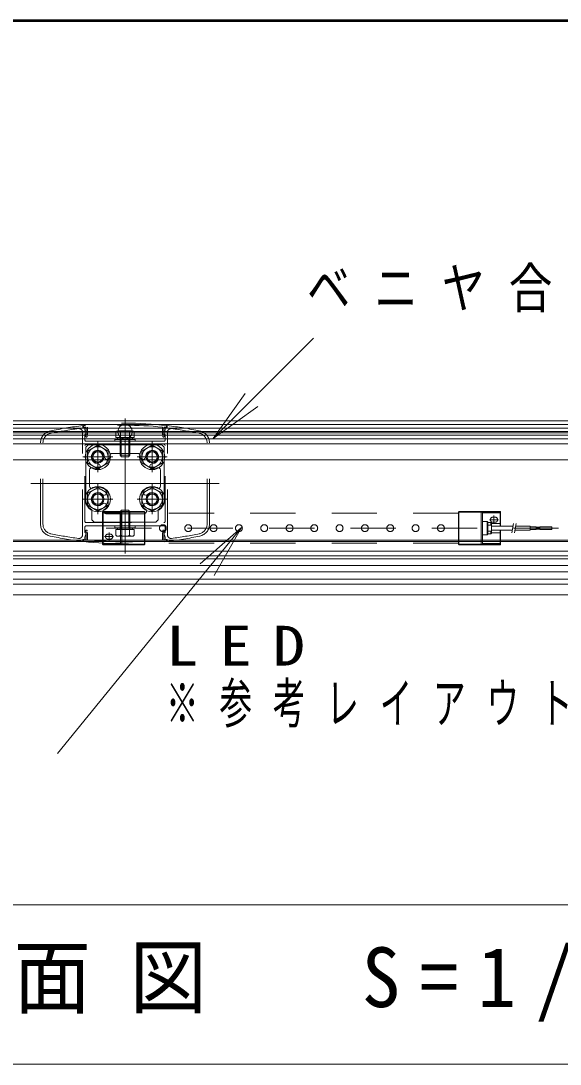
# Model space of a CAD drawing. Units: millimetres on the paper. Extents: x -365 to 0, y 0 to 257.
# Drawn here: x -141.4 to -111.6, y 199.4 to 257 of the extents above; entities that cross this region are included whole.
import ezdxf

# ---------------------------------------------------------------- set-up
doc = ezdxf.new("R2010")
doc.units = ezdxf.units.MM
doc.linetypes.add('USER1', pattern=[4.5, 2.5, -2])
doc.layers.add('1_15', color=7, linetype='Continuous', lineweight=13)
doc.layers.add('NAKAMURA図枠', color=7, linetype='Continuous', lineweight=13)
doc.styles.add('ＭＳ ゴシック', font='')
doc.styles.get('ＭＳ ゴシック').set_extended_font_data('MS Gothic')

# ---------------------------------------------------------------- blocks, each defined once
blk = doc.blocks.new('open_arrow')
at = {"color": 0, "linetype": 'Continuous', "lineweight": -2}
blk.add_lwpolyline([(7.5, 1.25), (0, 0), (7.5, -1.25)], dxfattribs=at)

msp = doc.modelspace()

# ---------------------------------------------------------------- linework, layer by layer
at = {"layer": '1_15', "color": 70}
for p, q in [((-130.808, 233.935), (-125.27, 239.472)), ((-129.238, 229.011), (-139.42, 216.532))]:
    msp.add_line(p, q, dxfattribs=at)
at = {"layer": '1_15'}
for p, q in [((-99.014, 234.909), (-149.715, 234.909)), ((-99.014, 234.709), (-149.715, 234.709)), ((-135.681, 227.576), (-135.681, 235.042)), ((-135.681, 234.776), (-135.681, 228.109)), ((-99.014, 234.509), (-150.081, 234.509)), ((-150.081, 234.309), (-99.014, 234.309)), ((-99.014, 234.109), (-149.715, 234.109)), ((-146.381, 234.242), (-99.981, 234.242)), ((-136.181, 234.302), (-136.181, 233.989)), ((-136.181, 233.989), (-135.681, 233.989)), ((-136.088, 233.989), (-136.088, 233.882)), ((-136.056, 234.356), (-135.681, 234.356)), ((-135.931, 234.302), (-135.931, 233.989)), ((-135.681, 234.489), (-135.681, 232.856)), ((-135.681, 234.356), (-135.306, 234.356)), ((-135.681, 233.989), (-135.181, 233.989)), ((-135.461, 233.882), (-135.415, 233.989)), ((-135.431, 233.989), (-135.431, 234.302)), ((-135.275, 233.989), (-135.275, 233.882)), ((-135.181, 233.989), (-135.181, 234.302)), ((-99.014, 233.909), (-149.715, 233.909)), ((-148.448, 233.642), (-99.014, 233.642)), ((-99.981, 233.642), (-146.381, 233.642)), ((-145.981, 233.642), (-100.648, 233.642)), ((-137.848, 233.442), (-137.715, 233.576)), ((-137.848, 233.442), (-137.848, 230.576)), ((-137.181, 233.562), (-137.747, 233.236)), ((-137.715, 233.576), (-135.701, 233.576)), ((-137.181, 233.742), (-137.181, 232.076)), ((-136.615, 233.236), (-137.181, 233.562)), ((-136.248, 233.882), (-135.115, 233.882)), ((-136.248, 233.882), (-136.248, 233.776)), ((-136.248, 233.776), (-135.115, 233.776)), ((-135.901, 233.882), (-135.951, 233.975)), ((-135.948, 233.962), (-135.948, 233.882)), ((-135.948, 233.882), (-135.948, 233.002)), ((-135.948, 233.109), (-135.948, 233.576)), ((-135.901, 233.882), (-135.901, 232.956)), ((-135.701, 233.576), (-135.681, 233.556)), ((-135.681, 233.776), (-135.681, 232.909)), ((-135.681, 233.556), (-135.661, 233.576)), ((-135.661, 233.576), (-133.648, 233.576)), ((-135.461, 232.956), (-135.461, 233.882)), ((-135.415, 233.882), (-135.415, 233.962)), ((-135.415, 233.002), (-135.415, 233.882)), ((-135.415, 233.109), (-135.415, 233.576)), ((-135.115, 233.882), (-135.115, 233.776)), ((-134.181, 233.562), (-134.747, 233.236)), ((-134.181, 233.742), (-134.181, 232.076)), ((-133.615, 233.236), (-134.181, 233.562)), ((-133.648, 233.576), (-133.515, 233.442)), ((-133.515, 230.576), (-133.515, 233.442)), ((-136.348, 232.909), (-138.015, 232.909)), ((-137.747, 232.582), (-137.747, 233.236)), ((-136.615, 232.582), (-136.615, 233.236)), ((-136.386, 233.109), (-134.977, 233.109)), ((-135.948, 233.002), (-135.868, 232.922)), ((-135.948, 233.002), (-135.415, 233.002)), ((-135.868, 232.922), (-135.681, 232.922)), ((-135.681, 232.922), (-135.495, 232.922)), ((-135.495, 232.922), (-135.415, 233.002)), ((-133.348, 232.909), (-135.015, 232.909)), ((-134.747, 232.582), (-134.747, 233.236)), ((-133.615, 232.582), (-133.615, 233.236)), ((-100.648, 232.742), (-145.981, 232.742)), ((-137.747, 232.582), (-137.181, 232.256)), ((-137.181, 232.256), (-136.615, 232.582)), ((-134.747, 232.582), (-134.181, 232.256)), ((-134.181, 232.256), (-133.615, 232.582)), ((-137.648, 232.182), (-137.648, 231.303)), ((-133.715, 231.303), (-133.715, 232.182)), ((-140.881, 231.442), (-130.481, 231.442)), ((-137.181, 231.229), (-137.747, 230.902)), ((-137.181, 231.409), (-137.181, 229.742)), ((-136.615, 230.902), (-137.181, 231.229)), ((-134.181, 231.229), (-134.747, 230.902)), ((-134.181, 231.409), (-134.181, 229.742)), ((-133.615, 230.902), (-134.181, 231.229)), ((-136.348, 230.576), (-138.015, 230.576)), ((-137.747, 230.249), (-137.747, 230.902)), ((-136.615, 230.249), (-136.615, 230.902)), ((-133.348, 230.576), (-135.015, 230.576)), ((-134.747, 230.249), (-134.747, 230.902)), ((-133.615, 230.249), (-133.615, 230.902)), ((-137.747, 230.249), (-137.181, 229.922)), ((-137.515, 229.998), (-137.515, 229.442)), ((-137.181, 229.922), (-136.615, 230.249)), ((-135.868, 229.962), (-135.948, 229.882)), ((-135.681, 229.962), (-135.868, 229.962)), ((-135.681, 228.396), (-135.681, 230.029)), ((-135.681, 229.109), (-135.681, 229.976)), ((-135.495, 229.962), (-135.681, 229.962)), ((-135.415, 229.882), (-135.495, 229.962)), ((-134.747, 230.249), (-134.181, 229.922)), ((-134.181, 229.922), (-133.615, 230.249)), ((-133.848, 229.442), (-133.848, 229.998)), ((-137.381, 229.309), (-137.515, 229.442)), ((-136.739, 229.776), (-134.623, 229.776)), ((-135.948, 229.882), (-135.948, 229.002)), ((-135.415, 229.882), (-135.948, 229.882)), ((-135.948, 229.309), (-135.948, 229.776)), ((-135.901, 229.929), (-135.901, 229.002)), ((-135.461, 229.002), (-135.461, 229.929)), ((-135.415, 229.002), (-135.415, 229.882)), ((-135.415, 229.309), (-135.415, 229.776)), ((-133.848, 229.442), (-133.981, 229.309)), ((-137.381, 229.309), (-135.701, 229.309)), ((-136.248, 229.002), (-136.248, 229.109)), ((-135.115, 229.109), (-136.248, 229.109)), ((-135.115, 229.002), (-136.248, 229.002)), ((-135.681, 228.896), (-136.181, 228.896)), ((-136.181, 228.896), (-136.181, 228.582)), ((-136.088, 228.896), (-136.088, 229.002)), ((-135.901, 229.002), (-135.948, 228.896)), ((-135.948, 229.002), (-135.948, 228.922)), ((-135.931, 228.896), (-135.931, 228.582)), ((-135.701, 229.309), (-135.681, 229.329)), ((-135.681, 229.329), (-135.661, 229.309)), ((-135.181, 228.896), (-135.681, 228.896)), ((-135.661, 229.309), (-133.981, 229.309)), ((-135.461, 229.002), (-135.411, 228.91)), ((-135.431, 228.582), (-135.431, 228.896)), ((-135.415, 228.922), (-135.415, 229.002)), ((-135.275, 228.896), (-135.275, 229.002)), ((-135.181, 228.582), (-135.181, 228.896)), ((-135.115, 229.002), (-135.115, 229.109)), ((-149.715, 228.236), (-99.014, 228.236)), ((-99.014, 228.309), (-148.448, 228.309)), ((-135.681, 228.529), (-136.056, 228.529)), ((-135.306, 228.529), (-135.681, 228.529)), ((-99.014, 227.702), (-149.715, 227.702)), ((-149.715, 227.456), (-99.014, 227.456)), ((-99.014, 227.289), (-148.048, 227.289)), ((-146.981, 226.922), (-99.014, 226.922)), ((-99.014, 226.555), (-146.898, 226.555)), ((-147.615, 226.155), (-99.014, 226.155)), ((-147.615, 225.889), (-99.014, 225.889)), ((-147.015, 225.289), (-99.014, 225.289)), ((-101.847, 208.168), (-149.647, 208.168)), ((-149.647, 199.368), (-101.847, 199.368))]:
    msp.add_line(p, q, dxfattribs=at)
at = {"layer": '1_15', "linetype": 'USER1'}
for p, q in [((-138.003, 234.54), (-138.015, 234.639)), ((-137.98, 234.643), (-137.968, 234.544)), ((-133.382, 234.643), (-133.394, 234.544)), ((-133.359, 234.54), (-133.348, 234.639)), ((-138.028, 228.608), (-138.028, 234.277)), ((-137.895, 234.409), (-137.895, 234.552)), ((-137.895, 234.409), (-137.828, 234.202)), ((-137.895, 234.136), (-137.828, 234.202)), ((-137.895, 233.842), (-137.895, 234.136)), ((-137.828, 234.202), (-137.875, 234.156)), ((-137.842, 234.034), (-137.875, 234.156)), ((-137.828, 234.522), (-137.828, 234.202)), ((-137.761, 234.175), (-137.8, 234.136)), ((-137.778, 234.051), (-137.8, 234.136)), ((-137.761, 234.553), (-137.761, 234.175)), ((-133.601, 234.553), (-133.601, 234.175)), ((-133.601, 234.175), (-133.562, 234.136)), ((-133.585, 234.051), (-133.562, 234.136)), ((-133.535, 234.522), (-133.535, 234.202)), ((-133.468, 234.409), (-133.535, 234.202)), ((-133.468, 234.136), (-133.535, 234.202)), ((-133.535, 234.202), (-133.488, 234.156)), ((-133.521, 234.034), (-133.488, 234.156)), ((-133.468, 234.409), (-133.468, 234.552)), ((-133.468, 233.842), (-133.468, 234.136)), ((-133.335, 228.608), (-133.335, 234.277)), ((-140.348, 229.194), (-140.348, 233.691)), ((-140.215, 229.194), (-140.215, 233.691)), ((-137.895, 229.349), (-137.895, 233.536)), ((-137.828, 233.776), (-135.712, 233.776)), ((-137.828, 233.602), (-133.535, 233.602)), ((-135.651, 233.776), (-133.535, 233.776)), ((-133.468, 229.349), (-133.468, 233.536)), ((-131.148, 229.194), (-131.148, 233.691)), ((-131.015, 229.194), (-131.015, 233.691)), ((-136.926, 229.401), (-136.926, 229.859)), ((-134.613, 229.859), (-136.926, 229.859)), ((-136.926, 229.842), (-136.926, 228.092)), ((-136.926, 229.826), (-135.926, 229.826)), ((-136.893, 229.892), (-134.626, 229.892)), ((-136.893, 229.826), (-136.893, 228.126)), ((-135.926, 229.826), (-135.926, 228.126)), ((-135.859, 228.059), (-135.859, 229.892)), ((-134.613, 228.092), (-134.613, 229.859)), ((-134.593, 229.859), (-134.593, 228.092)), ((-134.593, 229.856), (-134.593, 228.096)), ((-117.259, 229.809), (-134.593, 229.809)), ((-117.259, 229.859), (-117.259, 228.092)), ((-117.259, 229.856), (-117.259, 228.096)), ((-117.239, 229.859), (-114.926, 229.859)), ((-117.239, 228.092), (-117.239, 229.859)), ((-114.959, 229.892), (-117.226, 229.892)), ((-115.993, 228.059), (-115.993, 229.892)), ((-114.926, 229.826), (-115.926, 229.826)), ((-115.926, 229.826), (-115.926, 228.126)), ((-115.539, 229.442), (-115.043, 229.442)), ((-115.353, 229.582), (-115.233, 229.582)), ((-115.293, 229.683), (-115.293, 229.215)), ((-114.959, 229.826), (-114.959, 229.092)), ((-114.926, 229.401), (-114.926, 229.859)), ((-114.926, 229.092), (-114.926, 229.842)), ((-137.895, 229.042), (-137.895, 228.749)), ((-137.842, 228.851), (-137.875, 228.729)), ((-137.828, 229.282), (-133.535, 229.282)), ((-137.828, 229.109), (-135.712, 229.109)), ((-137.778, 228.834), (-137.8, 228.749)), ((-111.72, 228.976), (-137.193, 228.976)), ((-135.651, 229.109), (-133.535, 229.109)), ((-133.585, 228.834), (-133.562, 228.749)), ((-133.521, 228.851), (-133.488, 228.729)), ((-133.468, 229.042), (-133.468, 228.749)), ((-115.926, 229.342), (-115.666, 229.342)), ((-115.666, 229.342), (-115.633, 229.309)), ((-115.666, 228.609), (-115.666, 229.342)), ((-115.633, 228.642), (-115.633, 229.309)), ((-115.633, 229.289), (-115.466, 229.289)), ((-115.633, 229.142), (-115.433, 229.142)), ((-115.633, 228.809), (-115.433, 228.809)), ((-115.466, 229.142), (-115.466, 229.289)), ((-115.466, 228.809), (-115.466, 228.662)), ((-115.433, 229.256), (-115.433, 228.696)), ((-115.433, 229.225), (-114.926, 229.225)), ((-114.236, 229.092), (-115.433, 229.092)), ((-115.433, 229.092), (-115.433, 228.859)), ((-115.433, 228.859), (-114.277, 228.859)), ((-115.353, 229.302), (-115.233, 229.302)), ((-114.959, 228.859), (-114.959, 228.126)), ((-114.926, 228.859), (-114.926, 228.092)), ((-114.3, 228.726), (-114.212, 229.226)), ((-114.077, 229.226), (-114.165, 228.726)), ((-114.141, 228.859), (-113.299, 228.859)), ((-113.299, 229.092), (-114.1, 229.092)), ((-113.299, 229.092), (-113.299, 228.859)), ((-112.966, 229.042), (-113.299, 229.042)), ((-113.299, 228.976), (-112.966, 228.976)), ((-113.299, 228.909), (-112.966, 228.909)), ((-112.966, 228.976), (-113.166, 228.976)), ((-112.966, 228.909), (-112.966, 229.042)), ((-112.766, 229.026), (-112.966, 229.026)), ((-112.966, 228.992), (-112.766, 228.992)), ((-112.966, 228.959), (-112.766, 228.959)), ((-112.766, 228.926), (-112.966, 228.926)), ((-112.099, 229.042), (-112.766, 229.042)), ((-112.766, 229.042), (-112.766, 228.909)), ((-112.766, 228.976), (-112.099, 228.976)), ((-112.099, 228.909), (-112.766, 228.909)), ((-112.099, 228.909), (-112.099, 229.042)), ((-138.003, 228.345), (-138.015, 228.246)), ((-137.98, 228.242), (-137.968, 228.341)), ((-137.895, 228.749), (-137.828, 228.682)), ((-137.895, 228.476), (-137.828, 228.682)), ((-137.895, 228.476), (-137.895, 228.333)), ((-137.828, 228.682), (-137.875, 228.729)), ((-137.828, 228.362), (-137.828, 228.682)), ((-137.761, 228.71), (-137.8, 228.749)), ((-137.761, 228.331), (-137.761, 228.71)), ((-136.313, 228.509), (-136.809, 228.509)), ((-136.499, 228.649), (-136.619, 228.649)), ((-136.499, 228.369), (-136.619, 228.369)), ((-136.559, 228.268), (-136.559, 228.736)), ((-133.601, 228.71), (-133.562, 228.749)), ((-133.601, 228.331), (-133.601, 228.71)), ((-133.468, 228.749), (-133.535, 228.682)), ((-133.535, 228.682), (-133.488, 228.729)), ((-133.468, 228.476), (-133.535, 228.682)), ((-133.535, 228.362), (-133.535, 228.682)), ((-133.468, 228.476), (-133.468, 228.333)), ((-133.382, 228.242), (-133.394, 228.341)), ((-133.359, 228.345), (-133.348, 228.246)), ((-115.926, 228.609), (-115.666, 228.609)), ((-115.666, 228.609), (-115.633, 228.642)), ((-115.633, 228.662), (-115.466, 228.662)), ((-115.433, 228.726), (-114.926, 228.726)), ((-136.926, 228.126), (-135.926, 228.126)), ((-134.613, 228.092), (-136.926, 228.092)), ((-134.626, 228.059), (-136.893, 228.059)), ((-117.259, 228.142), (-134.593, 228.142)), ((-117.239, 228.092), (-114.926, 228.092)), ((-117.226, 228.059), (-114.959, 228.059)), ((-114.926, 228.126), (-115.926, 228.126))]:
    msp.add_line(p, q, dxfattribs=at)
at = {"layer": '1_15'}
for centre, radius in [((-135.681, 234.309), 0.4), ((-137.181, 232.909), 0.7), ((-137.181, 232.909), 0.566), ((-134.181, 232.909), 0.7), ((-134.181, 232.909), 0.566), ((-137.181, 232.909), 0.333), ((-137.181, 232.909), 0.279), ((-134.181, 232.909), 0.333), ((-134.181, 232.909), 0.279), ((-137.181, 230.576), 0.7), ((-137.181, 230.576), 0.566), ((-134.181, 230.576), 0.7), ((-134.181, 230.576), 0.566), ((-137.181, 230.576), 0.333), ((-137.181, 230.576), 0.279), ((-134.181, 230.576), 0.333), ((-134.181, 230.576), 0.279)]:
    msp.add_circle(centre, radius, dxfattribs=at)
at = {"layer": '1_15', "linetype": 'USER1'}
for centre in [(-133.588, 228.976), (-132.188, 228.976), (-130.788, 228.976), (-129.388, 228.976), (-127.988, 228.976), (-126.588, 228.976), (-125.226, 228.976), (-123.826, 228.976), (-122.426, 228.976), (-121.026, 228.976), (-119.626, 228.976), (-118.226, 228.976)]:
    msp.add_circle(centre, 0.19, dxfattribs=at)
for centre, radius, start, end in [((-135.681, 214.776), 20, 96.7, 101.94054), ((-135.681, 214.776), 20, 83.4, 96.6), ((-135.681, 214.776), 19.887, 83.9963, 96.0037), ((-135.681, 214.776), 20, 78.05946, 83.3), ((-139.681, 233.691), 0.667, 101.94054, 180), ((-139.681, 233.691), 0.533, 101.94054, 180), ((-135.681, 214.776), 19.867, 97.44021, 101.94054), ((-138.228, 234.277), 0.2, 0, 97.44021), ((-135.681, 214.776), 19.9, 96.38581, 96.7), ((-135.681, 214.776), 19.9, 96.29984, 96.6), ((-137.861, 234.522), 0.0333, 0, 96.29984), ((-137.81, 234.042), 0.0333, 195, 15), ((-133.553, 234.042), 0.0333, 165, 345), ((-133.501, 234.522), 0.0333, 83.70016, 180), ((-135.681, 214.776), 19.9, 83.4, 83.70016), ((-135.681, 214.776), 19.9, 83.3, 83.61419), ((-133.135, 234.277), 0.2, 82.55979, 180), ((-135.681, 214.776), 19.867, 78.05946, 82.55979), ((-131.681, 233.691), 0.533, 0, 78.05946), ((-131.681, 233.691), 0.667, 0, 78.05946), ((-137.828, 233.842), 0.0667, 180, 270), ((-137.828, 233.536), 0.0667, 90, 180), ((-133.535, 233.842), 0.0667, 270, 0), ((-133.535, 233.536), 0.0667, 0, 90), ((-136.893, 229.859), 0.0333, 90, 180), ((-134.626, 229.859), 0.0333, 0, 90), ((-117.226, 229.859), 0.0333, 90, 180), ((-115.353, 229.442), 0.14, 90, 270), ((-115.233, 229.442), 0.14, 270, 90), ((-114.959, 229.859), 0.0333, 0, 90), ((-139.681, 229.194), 0.667, 180, 258.05946), ((-139.681, 229.194), 0.533, 180, 258.05946), ((-137.828, 229.349), 0.0667, 180, 270), ((-137.828, 229.042), 0.0667, 90, 180), ((-137.81, 228.842), 0.0333, 345, 165), ((-135.681, 229.096), 0.0333, 23.57818, 156.42182), ((-133.553, 228.842), 0.0333, 15, 195), ((-133.535, 229.349), 0.0667, 270, 0), ((-133.535, 229.042), 0.0667, 0, 90), ((-131.681, 229.194), 0.533, 281.94054, 0), ((-131.681, 229.194), 0.667, 281.94054, 0), ((-115.466, 229.256), 0.0333, 0, 90), ((-135.681, 248.109), 20, 258.05946, 263.3), ((-135.681, 248.109), 19.867, 258.05946, 262.55979), ((-138.228, 228.608), 0.2, 262.55979, 0), ((-135.681, 248.109), 19.9, 263.3, 263.61419), ((-135.681, 248.109), 20, 263.4, 276.6), ((-135.681, 248.109), 19.9, 263.4, 263.70016), ((-137.861, 228.362), 0.0333, 263.70016, 0), ((-135.681, 248.109), 19.887, 263.9963, 276.0037), ((-136.619, 228.509), 0.14, 90, 270), ((-136.499, 228.509), 0.14, 270, 90), ((-133.501, 228.362), 0.0333, 180, 276.29984), ((-135.681, 248.109), 19.9, 276.29984, 276.6), ((-135.681, 248.109), 19.9, 276.38581, 276.7), ((-135.681, 248.109), 20, 276.7, 281.94054), ((-133.135, 228.608), 0.2, 180, 277.44021), ((-135.681, 248.109), 19.867, 277.44021, 281.94054), ((-115.466, 228.696), 0.0333, 270, 0), ((-136.893, 228.092), 0.0333, 180, 270), ((-134.626, 228.092), 0.0333, 270, 0), ((-117.226, 228.092), 0.0333, 180, 270), ((-114.959, 228.092), 0.0333, 270, 0)]:
    msp.add_arc(centre, radius, start, end, dxfattribs=at)
at = {"layer": '1_15'}
for centre, radius, start, end in [((-136.056, 234.183), 0.173, 43.7873, 136.21266), ((-135.975, 233.962), 0.0267, 359.99995, 90), ((-135.681, 233.743), 0.613, 89.99998, 114.08514), ((-135.681, 233.743), 0.613, 65.91482, 89.99998), ((-135.306, 234.183), 0.173, 43.78731, 136.21266), ((-135.388, 233.962), 0.0267, 90, 180.00002), ((-135.681, 233.789), 0.0333, 203.57818, 336.42182), ((-137.181, 232.909), 0.367, 1.87728, 268.12254), ((-136.665, 232.926), 0.15, 181.87724, 10.11114), ((-136.386, 232.976), 0.133, 90.00005, 190.11118), ((-134.977, 232.976), 0.133, 349.88858, 89.99998), ((-134.698, 232.926), 0.15, 169.88861, 358.12287), ((-134.181, 232.909), 0.367, 271.87756, 178.12286), ((-137.515, 232.182), 0.133, 65.37575, 180.00004), ((-137.181, 232.909), 0.667, 245.37571, 268.12254), ((-137.198, 232.393), 0.15, 268.12221, 88.1225), ((-134.164, 232.393), 0.15, 91.87747, 271.87783), ((-134.181, 232.909), 0.667, 271.8775, 294.62433), ((-133.848, 232.182), 0.133, 359.99999, 114.62429), ((-137.515, 231.303), 0.133, 180.00003, 294.62433), ((-137.181, 230.576), 0.667, 46.87737, 114.62429), ((-134.181, 230.576), 0.667, 65.37567, 133.12263), ((-133.848, 231.303), 0.133, 245.37572, 0.00001), ((-137.181, 230.576), 0.667, 180.00004, 240.00002), ((-137.181, 230.576), 0.367, 46.87734, 313.12274), ((-136.828, 230.953), 0.15, 226.87738, 46.87741), ((-134.534, 230.953), 0.15, 133.12258, 313.12265), ((-134.181, 230.576), 0.367, 226.87732, 133.12263), ((-134.181, 230.576), 0.667, 300.00002, 360), ((-136.828, 230.199), 0.15, 313.12263, 133.12268), ((-136.739, 229.909), 0.133, 123.55753, 270.00002), ((-137.181, 230.576), 0.667, 303.55725, 313.12268), ((-134.534, 230.199), 0.15, 46.8773, 226.87737), ((-134.181, 230.576), 0.667, 226.87732, 236.44275), ((-134.623, 229.909), 0.133, 270.0003, 56.4425), ((-135.975, 228.922), 0.0267, 270, 0.00002), ((-135.388, 228.922), 0.0267, 179.99995, 270), ((-136.056, 228.702), 0.173, 223.78731, 316.21266), ((-135.681, 229.142), 0.613, 245.91482, 269.99998), ((-135.681, 229.142), 0.613, 269.99998, 294.08514), ((-135.306, 228.702), 0.173, 223.7873, 316.21266)]:
    msp.add_arc(centre, radius, start, end, dxfattribs=at)
at = {"layer": 'NAKAMURA図枠', "lineweight": 50}
msp.add_line((0, 257), (-365, 257), dxfattribs=at)

# ---------------------------------------------------------------- block references
at = {"layer": '1_15', "color": 70, "xscale": 0.4, "yscale": 0.4}
for p, rotation in [((-130.808, 233.935), 45), ((-129.238, 229.011), 230.8)]:
    msp.add_blockref('open_arrow', p, dxfattribs=dict(at, rotation=rotation))

# ---------------------------------------------------------------- texts
at = {"layer": '1_15', "color": 70, "char_height": 2.199, "attachment_point": 4, "style": 'ＭＳ ゴシック'}
for s, insert in [('\\T1.55;\\W0.8;ベニヤ合板\u3000t=9', (-125.632, 242.122)), ('\\T1.64;\\W1.2;LED', (-133.414, 222.482)), ('\\T1.64;\\W0.6;※参考レイアウト', (-133.414, 219.182))]:
    msp.add_mtext(s, dxfattribs=dict(at, insert=insert))
at = {"layer": '1_15', "insert": (-148.247, 203.768), "char_height": 3.299, "attachment_point": 4, "style": 'ＭＳ ゴシック'}
msp.add_mtext('\\T1.5;\\W0.95;平面図\u3000S=1/15', dxfattribs=at)

doc.saveas('drawing.dxf')
